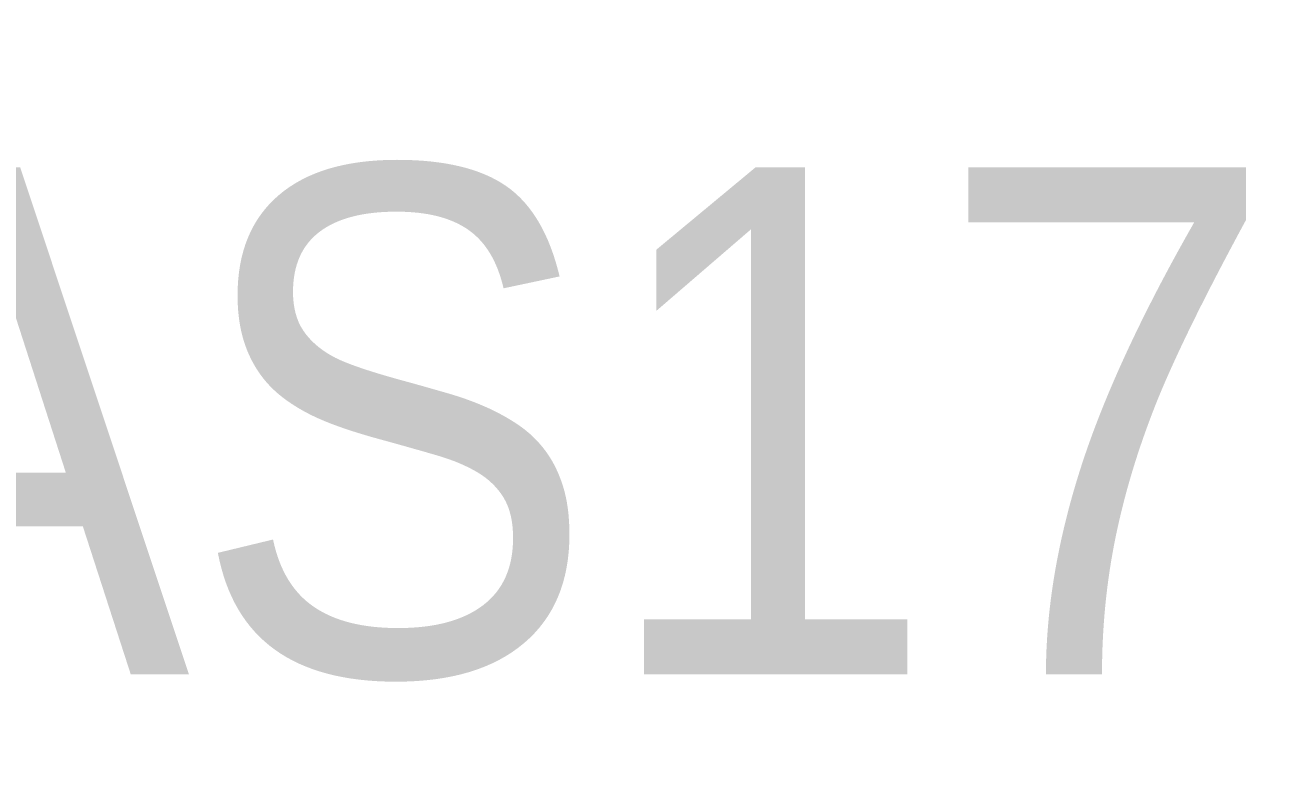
# Model space of a CAD drawing. Header units: inches. Extents: x 702888 to 852715, y 9845 to 271320.
# Drawn here: x 780327 to 781284, y 86272 to 86841 of the extents above; entities that cross this region are included whole.
import ezdxf

# ---------------------------------------------------------------- set-up
doc = ezdxf.new("R2010")
doc.units = ezdxf.units.IN
doc.header["$MEASUREMENT"] = 0
doc.header["$PDMODE"] = 34
doc.layers.get('0').update_dxf_attribs({"lineweight": 5})
doc.layers.get('Defpoints').update_dxf_attribs({"lineweight": 5})
doc.layers.add('CABLE TRAY', color=30, linetype='Continuous', lineweight=5)
doc.dimstyles.new('D1', dxfattribs={"dimscale": 66, "dimtxt": 2.5, "dimasz": 2.5, "dimexe": 1, "dimexo": 1, "dimgap": 1.25, "dimtad": 1, "dimdec": 0, "dimdsep": 46, "dimtxsty": 'Standard', "dimblk": 'OPEN30', "dimcen": 2.5, "dimclrd": 150, "dimclre": 150, "dimclrt": 140, "dimadec": 0, "dimazin": 0, "dimtfac": 1, "dimtdec": 0, "dimtmove": 0, "dimatfit": 3, "dimfxl": 1, "dimtfill": 1, "dimlwd": 13, "dimlwe": 13, "dimarcsym": 0})

# ---------------------------------------------------------------- blocks, each defined once
blk = doc.blocks.new('_Open30')
at = {"color": 0, "linetype": 'ByBlock', "lineweight": -2}
for p, q in [((-1, 0.2679), (0, 0)), ((0, 0), (-1, -0.2679)), ((0, 0), (-1, 0))]:
    blk.add_line(p, q, dxfattribs=at)
blk = doc.blocks.new('*D230')
at = {"layer": 'CABLE TRAY', "color": 150, "lineweight": 13, "transparency": 16777216}
for p, q in [((799353.4, 87739.6), (799353.4, 85145.61)), ((767892.05, 85917.06), (767892.05, 85145.61)), ((799188.4, 85211.61), (768057.05, 85211.61))]:
    blk.add_line(p, q, dxfattribs=at)
at = {"layer": 'Defpoints', "color": 0, "transparency": 16777216}
for p in [(799353.4, 87805.6), (767892.05, 85983.06), (767892.05, 85211.61)]:
    blk.add_point(p, dxfattribs=at)
at = {"layer": 'CABLE TRAY', "color": 150, "lineweight": 13, "transparency": 16777216, "xscale": 165, "yscale": 165, "zscale": 165, "rotation": 180}
blk.add_blockref('_Open30', (767892.05, 85211.61), dxfattribs=at)
at = {"layer": 'CABLE TRAY', "color": 150, "lineweight": 13, "transparency": 16777216, "xscale": 165, "yscale": 165, "zscale": 165}
blk.add_blockref('_Open30', (799353.4, 85211.61), dxfattribs=at)
at = {"layer": 'CABLE TRAY', "color": 140, "transparency": 16777216, "insert": (783622.73, 85376.61), "char_height": 165, "attachment_point": 5, "bg_fill": 3, "box_fill_scale": 1.25, "bg_fill_color": 9, "bg_fill_true_color": 13158600, "bg_fill_transparency": 0}
blk.add_mtext('31461', dxfattribs=at)

msp = doc.modelspace()

# ---------------------------------------------------------------- texts
at = {"color": 140, "width": 0.9}
msp.add_text('AS17', height=390.5237, dxfattribs=at).set_placement((780140.308, 86340.593))

# ---------------------------------------------------------------- next in the draw order: dimensions: what is measured, and where the dimension line sits
at = {"layer": 'CABLE TRAY'}
dim = msp.add_linear_dim(base=(767892.047, 85211.607), p1=(799353.405, 87805.605), p2=(767892.047, 85983.055), dimstyle='D1', dxfattribs=at)
dim.commit()
dim.dimension.update_dxf_attribs({"geometry": '*D230', "text_midpoint": (783622.726, 85376.607)})

doc.saveas('drawing.dxf')
